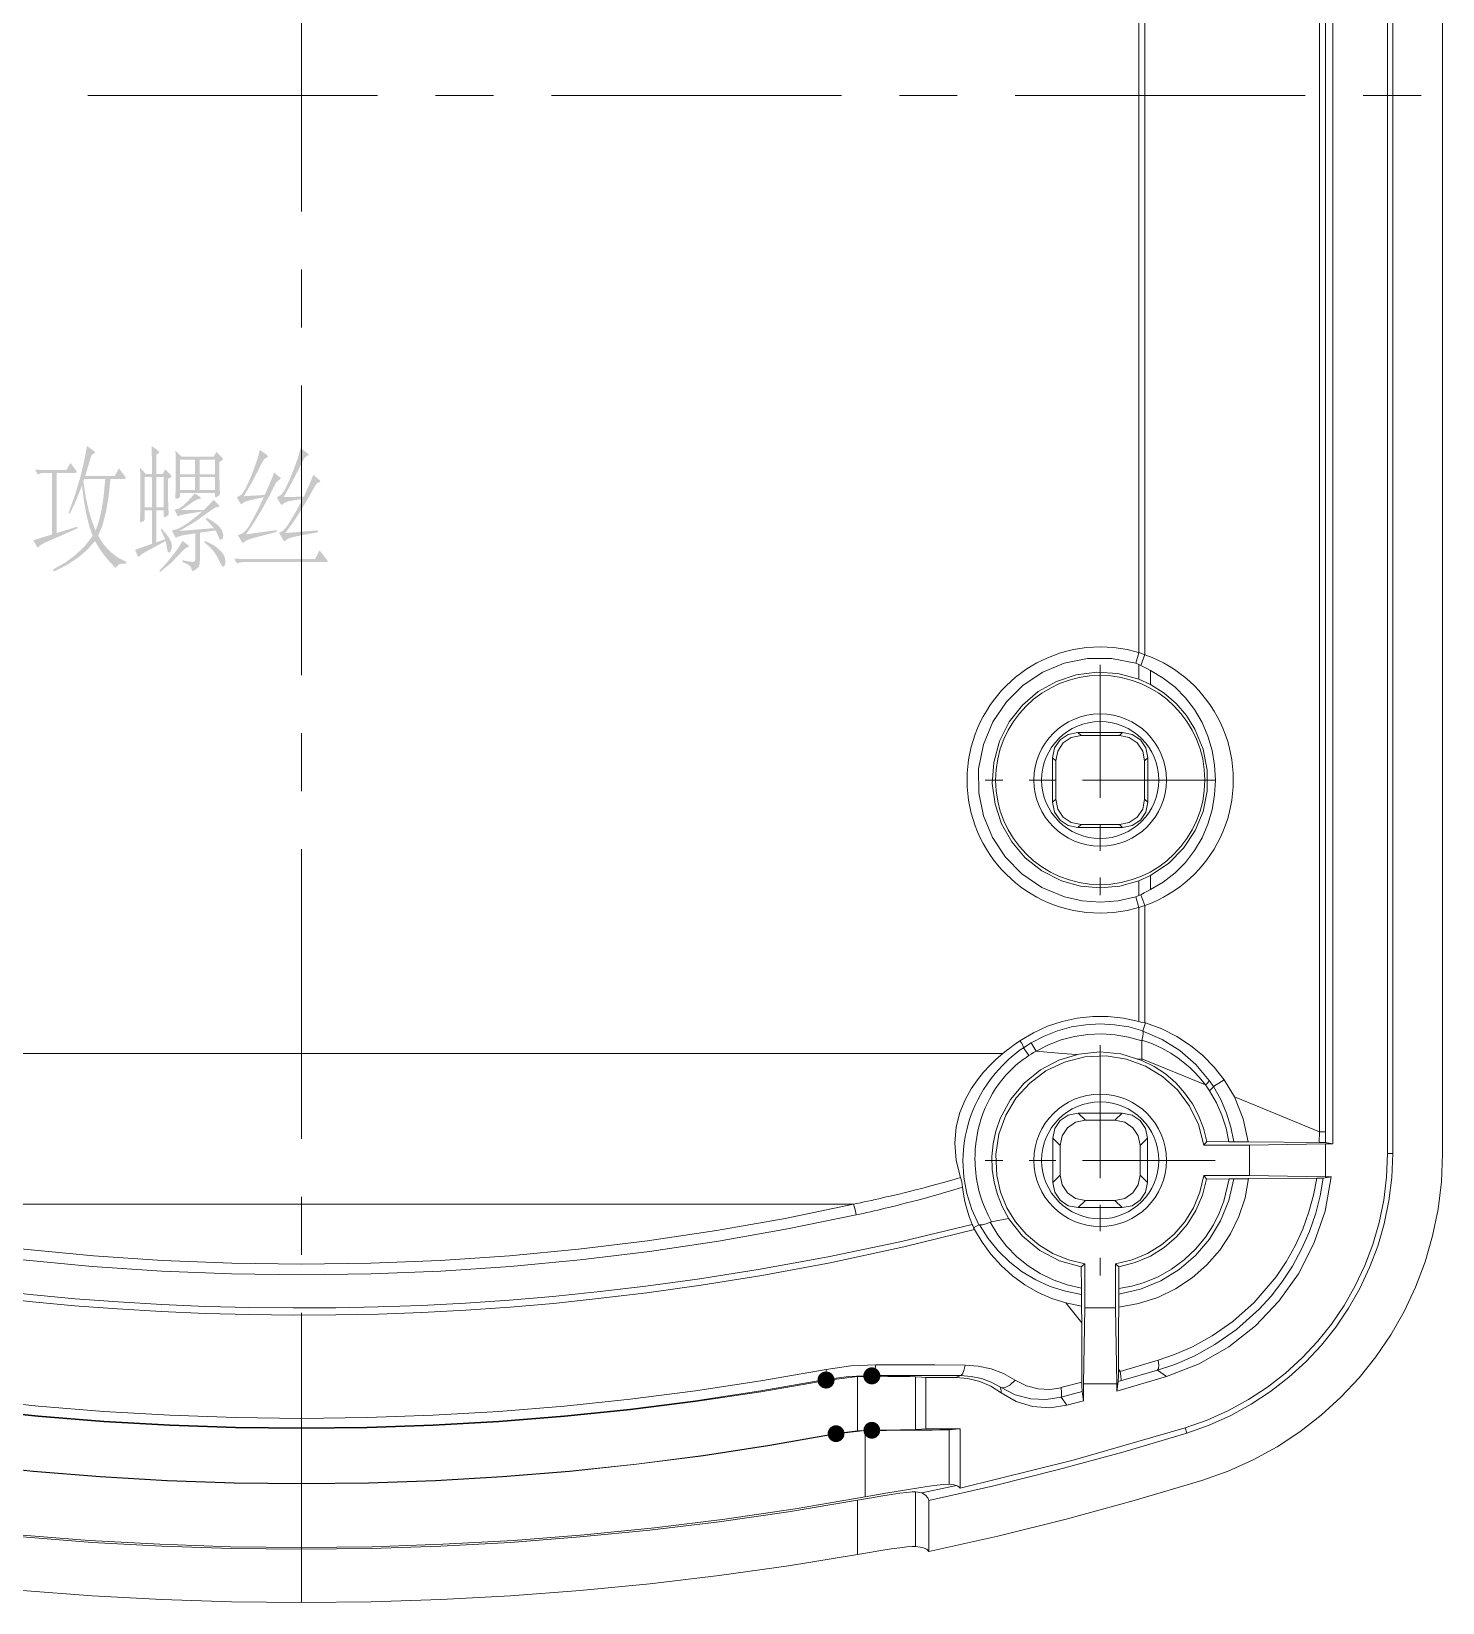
# Model space of a CAD drawing. Header units: millimetres. Extents: x 0 to 260, y 22 to 203.
# Drawn here: x 188.32 to 209.56, y 106.69 to 130.34 of the extents above; entities that cross this region are included whole.
import ezdxf

# ---------------------------------------------------------------- set-up
doc = ezdxf.new("R2010")
doc.units = ezdxf.units.MM

msp = doc.modelspace()

# ---------------------------------------------------------------- hatches: boundary and pattern name
h = msp.add_hatch(color=7)
h.paths.add_polyline_path([(189.014458, 122.883105), (188.701368, 122.786643), (188.701368, 123.693392), (188.983039, 123.693392), (189.007293, 123.703314), (188.99241, 123.733631), (188.91083, 123.84222), (188.850196, 123.735284), (188.483638, 123.735284), (188.376702, 123.743552), (188.417492, 123.672997), (188.463656, 123.687742), (188.515609, 123.693392), (188.633017, 123.693392), (188.633017, 122.766248), (188.348039, 122.678053), (188.413082, 122.573322), (188.431273, 122.573322), (188.447757, 122.593907), (188.465999, 122.610254), (188.492509, 122.626187), (188.533799, 122.645532), (189.018868, 122.858852)])
h.paths.add_polyline_path([(189.751984, 122.353939), (189.632483, 122.413091), (189.518614, 122.498908), (189.415183, 122.610357), (189.326997, 122.746404), (189.392833, 122.905016), (189.445647, 123.10497), (189.485437, 123.339236), (189.512206, 123.600788), (189.720565, 123.600788), (189.746472, 123.61071), (189.726628, 123.644885), (189.640639, 123.761743), (189.575596, 123.644885), (189.132418, 123.644885), (189.212345, 123.916634), (189.229846, 123.959904), (189.268017, 123.986638), (189.284554, 124.00097), (189.269671, 124.01916), (189.159428, 124.097433), (189.112325, 123.850299), (189.052561, 123.604922), (188.977191, 123.354997), (188.883269, 123.094221), (188.899806, 123.076031), (188.993305, 123.271988), (189.083911, 123.504325), (189.115632, 123.258078), (189.152469, 123.054464), (189.19499, 122.886301), (189.243764, 122.746404), (189.134727, 122.600892), (188.995304, 122.464113), (188.831696, 122.3417), (188.650105, 122.239286), (188.660027, 122.207315), (188.861565, 122.308765), (189.034164, 122.424012), (189.174724, 122.545977), (189.280144, 122.66758), (189.324883, 122.588498), (189.374299, 122.513757), (189.425213, 122.445268), (189.474448, 122.384945), (189.518825, 122.334698), (189.555166, 122.29644), (189.580294, 122.272083), (189.59103, 122.263539), (189.638779, 122.315216), (189.706785, 122.328032), (189.751984, 122.325827)])
h.paths.add_polyline_path([(189.433933, 123.600788), (189.411204, 123.350028), (189.379432, 123.13756), (189.338668, 122.96323), (189.288964, 122.826881), (189.23888, 122.950724), (189.189676, 123.110275), (189.144089, 123.312511), (189.104858, 123.564407), (189.116984, 123.600788)])
h = msp.add_hatch(color=7)
h.paths.add_polyline_path([(191.105474, 124.010892), (191.065786, 123.936478), (190.580717, 123.936478), (190.490317, 124.029082), (190.493556, 123.946951), (190.494727, 123.848283), (190.494727, 123.548422), (190.494038, 123.505557), (190.492522, 123.438248), (190.491006, 123.370216), (190.490317, 123.32518), (190.492178, 123.302029), (190.521737, 123.303131), (190.554327, 123.323802), (190.560873, 123.341165), (190.560873, 123.389672), (191.08563, 123.389672), (191.086939, 123.334688), (191.096103, 123.323526), (191.120356, 123.333448), (191.152603, 123.355772), (191.160044, 123.37975), (191.15901, 123.411144), (191.156737, 123.479176), (191.154463, 123.553306), (191.153429, 123.602993), (191.153429, 123.856), (191.197527, 123.886317), (191.206346, 123.900649), (191.195873, 123.918288)])
h.paths.add_polyline_path([(190.853568, 123.433769), (190.853568, 123.6289), (191.08563, 123.6289), (191.08563, 123.433769)])
h.paths.add_polyline_path([(190.853568, 123.672997), (190.853568, 123.892381), (191.08563, 123.892381), (191.08563, 123.672997)])
h.paths.add_polyline_path([(190.560873, 123.672997), (190.560873, 123.892381), (190.785769, 123.892381), (190.785769, 123.672997)])
h.paths.add_polyline_path([(190.560873, 123.433769), (190.560873, 123.6289), (190.785769, 123.6289), (190.785769, 123.433769)])
h.paths.add_polyline_path([(190.950031, 122.995553), (191.070747, 122.861057), (190.551502, 122.818613), (190.799136, 122.966683), (191.050903, 123.146586), (191.093691, 123.171735), (191.1402, 123.180762), (191.151776, 123.190684), (191.14461, 123.206669), (191.064684, 123.289351), (191.008804, 123.223894), (190.916958, 123.13446), (190.577409, 123.13446), (190.773642, 123.268956), (190.822149, 123.295966), (190.867349, 123.303131), (190.870105, 123.32518), (190.783013, 123.383609), (190.684845, 123.274124), (190.60373, 123.197712), (190.536051, 123.152925), (190.478191, 123.138318), (190.520083, 123.047919), (190.53221, 123.041855), (190.584575, 123.059219), (190.662297, 123.076031), (190.892705, 123.112411), (190.813442, 123.044086), (190.73361, 122.980877), (190.659463, 122.927073), (190.597253, 122.886964), (190.508645, 122.8439), (190.437401, 122.826881), (190.485356, 122.728214), (190.497483, 122.718292), (190.541046, 122.736654), (190.585678, 122.749849), (190.661728, 122.763664), (190.790179, 122.782233), (190.790179, 122.398587), (190.784253, 122.364067), (190.751042, 122.352285), (190.69282, 122.359244), (190.594497, 122.378192), (190.592843, 122.353939), (190.665561, 122.320926), (190.707427, 122.292823), (190.728107, 122.263169), (190.737262, 122.225506), (190.749389, 122.211174), (190.811702, 122.248002), (190.842475, 122.280351), (190.855368, 122.320969), (190.857978, 122.380397), (190.857978, 122.792706), (191.093347, 122.826881), (191.134137, 122.744199), (191.153498, 122.697621), (191.171619, 122.684117), (191.201178, 122.704856), (191.211307, 122.754121), (191.19248, 122.829396), (191.140062, 122.89661), (191.060153, 122.95845), (190.95885, 123.017602)])
h.paths.add_polyline_path([(190.269831, 122.834598), (190.336528, 122.695692), (190.202032, 122.647736), (190.202032, 123.128396), (190.313377, 123.128396), (190.313377, 123.045714), (190.324402, 123.023665), (190.338199, 123.027386), (190.359955, 123.038135), (190.380057, 123.055291), (190.388894, 123.078236), (190.387791, 123.094221), (190.382073, 123.190339), (190.380074, 123.309195), (190.380074, 123.602993), (190.422518, 123.6289), (190.43244, 123.643231), (190.42362, 123.659216), (190.336528, 123.747411), (190.300148, 123.677407), (190.202032, 123.677407), (190.202032, 123.962936), (190.239928, 123.993873), (190.247231, 124.007033), (190.235105, 124.023019), (190.131476, 124.099637), (190.1335, 124.033965), (190.135266, 123.955839), (190.136515, 123.876163), (190.136988, 123.80584), (190.136988, 123.677407), (190.043833, 123.677407), (189.957843, 123.771664), (189.961082, 123.662868), (189.962253, 123.564407), (189.962253, 123.244703), (189.961082, 123.121506), (189.957843, 123.011539), (189.95619, 122.985631), (189.959704, 122.957519), (189.971073, 122.949251), (189.998633, 122.959173), (190.0233, 122.97943), (190.02895, 123.005475), (190.02895, 123.128396), (190.136988, 123.128396), (190.136988, 122.625688), (189.880673, 122.533084), (189.92918, 122.434416), (189.94737, 122.432762), (189.961676, 122.450927), (189.983268, 122.468936), (190.017366, 122.490356), (190.069189, 122.518752), (190.343694, 122.66758), (190.362987, 122.563401), (190.375596, 122.505385), (190.397713, 122.492845), (190.410891, 122.502448), (190.423758, 122.527503), (190.433525, 122.562376), (190.437401, 122.601434), (190.427996, 122.649778), (190.399367, 122.707474), (190.350894, 122.77499), (190.281958, 122.852789)])
h.paths.add_polyline_path([(190.202032, 123.172493), (190.202032, 123.632758), (190.313377, 123.632758), (190.313377, 123.172493)])
h.paths.add_polyline_path([(190.02895, 123.172493), (190.02895, 123.632758), (190.136988, 123.632758), (190.136988, 123.172493)])
h.paths.add_polyline_path([(190.927431, 122.645532), (191.008658, 122.577017), (191.071643, 122.505041), (191.119435, 122.431514), (191.155083, 122.358348), (191.185469, 122.296199), (191.211307, 122.277871), (191.233425, 122.29992), (191.24438, 122.358348), (191.234729, 122.41749), (191.208516, 122.471193), (191.16985, 122.519288), (191.122837, 122.561609), (191.071587, 122.597987), (191.020208, 122.628254), (190.972807, 122.652243), (190.933494, 122.669785)])
h.paths.add_polyline_path([(190.598907, 122.669785), (190.539462, 122.572366), (190.455315, 122.456809), (190.355046, 122.335154), (190.247231, 122.219442), (190.259358, 122.199047), (190.434576, 122.346153), (190.574653, 122.492845), (190.634943, 122.553272), (190.683243, 122.579386), (190.693716, 122.589308), (190.685999, 122.601434)])
h = msp.add_hatch(color=7)
h.paths.add_polyline_path([(192.565347, 123.66528), (192.540715, 123.598738), (192.5043, 123.511629), (192.462718, 123.418938), (192.422583, 123.335653), (192.118863, 123.327385), (192.188911, 123.451848), (192.264591, 123.592588), (192.341408, 123.74046), (192.414866, 123.886317), (192.444838, 123.929588), (192.482665, 123.954668), (192.497548, 123.966795), (192.482665, 123.984985), (192.375729, 124.067116), (192.336447, 123.928752), (192.275202, 123.756024), (192.204965, 123.582572), (192.138707, 123.442038), (192.086066, 123.366039), (192.015235, 123.323526), (192.074215, 123.222654), (192.087444, 123.210527), (192.097917, 123.216591), (192.134719, 123.242868), (192.183975, 123.261859), (192.266821, 123.2793), (192.404393, 123.300927), (192.296975, 123.097459), (192.173433, 122.895232), (192.113351, 122.824677), (192.049961, 122.790501), (192.118863, 122.67199), (192.129887, 122.661517), (192.142014, 122.669785), (192.159549, 122.685161), (192.182038, 122.698844), (192.213299, 122.711779), (192.257149, 122.724907), (192.317407, 122.739171), (192.39789, 122.755516), (192.502415, 122.774884), (192.634801, 122.798218), (192.632045, 122.828535), (192.145321, 122.786643), (192.27695, 122.971446), (192.386409, 123.138938), (192.488324, 123.310254), (192.597318, 123.50653), (192.623501, 123.538776), (192.657952, 123.554486), (192.674488, 123.564407), (192.660708, 123.582598)])
h.paths.add_polyline_path([(191.974445, 123.699455), (191.960501, 123.657976), (191.936066, 123.595413), (191.896232, 123.500398), (191.83609, 123.36156), (191.519141, 123.341165), (191.657014, 123.579221), (191.790339, 123.840015), (191.825203, 123.897824), (191.869163, 123.928761), (191.885699, 123.942541), (191.869163, 123.960731), (191.761676, 124.039004), (191.724107, 123.903155), (191.667831, 123.74183), (191.603081, 123.580815), (191.540087, 123.445896), (191.486826, 123.367348), (191.413308, 123.32518), (191.46898, 123.230922), (191.481107, 123.218795), (191.492131, 123.227064), (191.503713, 123.237678), (191.518021, 123.247588), (191.537884, 123.257382), (191.566132, 123.267647), (191.605593, 123.278972), (191.659098, 123.291943), (191.729475, 123.30715), (191.819553, 123.32518), (191.763329, 123.206307), (191.701731, 123.082783), (191.64158, 122.969388), (191.589696, 122.880901), (191.555108, 122.832213), (191.521346, 122.798149), (191.481796, 122.774318), (191.429844, 122.756326), (191.493785, 122.647736), (191.505361, 122.637815), (191.515834, 122.643878), (191.533406, 122.658909), (191.553265, 122.672042), (191.580694, 122.684941), (191.620978, 122.699275), (191.6794, 122.716709), (191.761245, 122.738911), (191.871796, 122.767546), (192.016337, 122.804282), (192.013581, 122.83074), (191.553316, 122.768453), (191.680389, 122.956753), (191.799709, 123.156164), (191.909108, 123.356711), (192.006415, 123.548422), (192.062088, 123.596929), (192.078624, 123.606851), (192.064844, 123.625041)])
h.paths.add_polyline_path([(192.659054, 122.52702), (192.591255, 122.396382), (191.484414, 122.396382), (191.374171, 122.404099), (191.416615, 122.330236), (191.464777, 122.346428), (191.517487, 122.352285), (192.769297, 122.352285), (192.785834, 122.358348), (192.773707, 122.380397)])
h = msp.add_hatch(color=7)
edge = h.paths.add_edge_path()
edge.add_arc((200.971009, 110.100392), 0.128323, 0, 360)
h = msp.add_hatch(color=7)
edge = h.paths.add_edge_path()
edge.add_arc((200.28214, 110.03788), 0.12885, 0, 360)
h = msp.add_hatch(color=7)
edge = h.paths.add_edge_path()
edge.add_arc((200.433093, 109.230301), 0.126464, 0, 360)
h = msp.add_hatch(color=7)
edge = h.paths.add_edge_path()
edge.add_arc((200.971009, 109.281454), 0.126294, 0, 360)

# ---------------------------------------------------------------- linework, layer by layer
at = {"color": 7, "lineweight": 0}
for points in [[(208.73145, 113.445607), (208.73145, 145.302499)], [(208.811354, 145.30257), (208.811354, 113.445678)], [(209.560689, 113.440457), (209.560689, 145.307932)], [(207.907361, 145.154262), (207.907361, 113.594056)], [(207.706877, 113.77616), (207.706877, 144.971946)], [(207.797823, 144.972017), (207.797823, 113.776231)], [(204.991088, 120.986409), (204.991088, 137.761698)], [(205.078259, 120.957657), (205.078259, 137.790449)], [(204.943216, 120.828294), (204.577826, 120.900319), (204.216466, 120.898216), (203.868361, 120.826899), (203.542732, 120.691284), (203.248804, 120.496287), (202.9958, 120.246822), (202.792943, 119.947807), (202.649455, 119.604155), (202.577328, 119.23888), (202.579379, 118.877604), (202.650677, 118.529548), (202.786289, 118.203936), (202.981283, 117.909991), (203.230728, 117.656937), (203.529691, 117.453997), (203.873241, 117.310394), (204.138552, 117.250863), (204.408229, 117.231019), (204.677905, 117.250863), (204.943216, 117.310394)], [(204.991088, 120.986409), (204.94311, 120.828364)], [(205.078259, 120.957657), (205.020404, 120.795027)], [(204.991088, 120.585406), (204.673755, 120.672137), (204.355239, 120.693263), (204.043983, 120.652534), (203.748428, 120.5537), (203.477017, 120.400512), (203.23819, 120.196717), (203.040391, 119.946066), (202.89206, 119.652309), (202.805431, 119.334976), (202.784353, 119.01646), (202.825088, 118.705204), (202.923898, 118.409649), (203.077048, 118.138238), (203.280799, 117.899412), (203.531415, 117.701612), (203.825157, 117.553281), (204.112953, 117.47212), (204.408255, 117.445067), (204.703491, 117.47212), (204.991088, 117.553281)], [(204.991088, 120.809844), (204.94311, 120.828188)], [(204.991088, 120.585406), (204.991088, 120.809773)], [(205.020404, 120.795027), (204.991123, 120.809844)], [(205.020404, 120.795027), (205.071204, 120.76751), (205.119182, 120.74211), (205.165396, 120.718121)], [(205.165431, 120.718227), (205.358048, 120.604853), (205.534789, 120.467402), (205.692084, 120.30874), (205.827947, 120.131558), (205.940792, 119.937927), (206.029031, 119.731861), (206.092487, 119.516225), (206.130278, 119.294769), (206.142978, 119.069829), (206.130278, 118.844624), (206.092663, 118.623168), (206.029384, 118.407533), (205.940969, 118.201114), (205.827947, 118.00713), (205.692084, 117.830124), (205.534789, 117.671638), (205.358048, 117.534011), (205.165431, 117.420461)], [(205.165431, 120.50582), (205.165431, 120.718192)], [(205.165431, 120.50582), (204.991159, 120.585548)], [(205.165431, 117.634667), (205.439124, 117.818433), (205.663889, 118.046067), (205.837036, 118.308716), (205.955874, 118.59753), (206.01771, 118.903658), (206.019853, 119.218248), (205.959613, 119.53245), (205.834297, 119.837412), (205.705627, 120.040292), (205.549474, 120.221146), (205.368515, 120.377261), (205.165431, 120.505926)], [(204.072984, 119.784954), (203.924861, 119.7551), (203.803991, 119.673652), (203.722543, 119.552782), (203.692689, 119.404659)], [(204.11948, 119.738599), (203.971357, 119.70869), (203.850487, 119.627121), (203.769039, 119.506129), (203.739186, 119.357951)], [(204.072984, 119.784954), (204.119551, 119.73874)], [(204.743403, 119.784954), (204.073125, 119.784954)], [(204.11948, 119.738599), (204.696977, 119.738599)], [(204.743403, 119.784954), (204.696836, 119.73874)], [(205.077236, 119.358092), (205.047383, 119.50627), (204.965935, 119.627262), (204.845065, 119.708831), (204.696942, 119.73874)], [(205.123732, 119.404589), (205.093879, 119.552711), (205.012431, 119.673582), (204.891561, 119.755029), (204.743438, 119.784883)], [(203.692654, 119.404589), (203.692654, 118.734311)], [(203.692654, 119.404589), (203.739221, 119.358022)], [(203.73915, 118.780525), (203.73915, 119.358022)], [(205.123732, 119.404589), (205.077166, 119.358022)], [(205.077236, 119.358092), (205.077236, 118.780595)], [(205.123732, 118.73417), (205.123732, 119.404448)], [(203.692654, 118.73417), (203.739221, 118.780384)], [(203.692654, 118.73417), (203.722508, 118.586047), (203.803956, 118.465177), (203.924826, 118.383729), (204.072949, 118.353875)], [(203.73915, 118.780525), (203.769004, 118.632551), (203.850452, 118.511664), (203.971322, 118.430134), (204.119445, 118.40023)], [(204.696907, 118.400195), (204.845029, 118.430098), (204.9659, 118.511629), (205.047347, 118.632516), (205.077201, 118.780489)], [(204.743403, 118.35384), (204.891525, 118.383694), (205.012396, 118.465141), (205.093843, 118.586012), (205.123697, 118.734134)], [(205.123732, 118.73417), (205.077166, 118.780384)], [(204.072984, 118.35384), (204.119551, 118.400054)], [(204.072984, 118.35384), (204.743262, 118.35384)], [(204.696907, 118.400195), (204.119409, 118.400195)], [(204.743403, 118.35384), (204.696836, 118.400054)], [(204.991088, 117.553387), (205.16536, 117.633115)], [(204.991088, 117.328915), (204.991088, 117.553281)], [(205.165431, 117.420566), (205.165431, 117.632939)], [(204.991088, 117.152349), (204.94311, 117.310394)], [(204.943216, 117.3105), (204.991194, 117.328844)], [(204.991088, 117.328915), (205.020369, 117.343731)], [(205.078259, 117.181136), (205.020404, 117.343767)], [(205.165431, 117.420566), (205.119217, 117.39693), (205.070886, 117.371178), (205.020439, 117.343661)], [(204.991088, 115.433616), (204.991088, 117.152349)], [(205.078259, 115.415695), (205.078259, 117.180995)], [(204.991088, 115.433616), (204.760477, 115.484651), (204.527725, 115.510174), (204.294858, 115.510504), (204.0639, 115.48596), (203.836878, 115.436858), (203.615817, 115.363518), (203.402743, 115.266258), (203.199682, 115.145397)], [(204.991088, 115.433616), (205.021074, 115.426208), (205.050355, 115.419858), (205.078224, 115.415624)], [(205.090324, 115.413966), (205.07833, 115.41573)], [(205.050707, 115.294586), (204.838353, 115.3522), (204.622931, 115.386535), (204.406269, 115.397792), (204.190194, 115.386176), (203.976534, 115.351889), (203.767115, 115.295132), (203.563764, 115.216109), (203.36831, 115.115022)], [(205.035185, 115.142857), (204.835032, 115.200632), (204.631596, 115.235968), (204.426689, 115.249046), (204.222121, 115.240047), (204.019702, 115.209154), (203.821244, 115.156549), (203.628557, 115.082413), (203.443452, 114.986929)], [(205.050707, 115.294586), (205.053882, 115.257192), (205.048591, 115.209567), (205.036949, 115.155945)], [(206.049421, 114.546839), (205.845328, 114.789632), (205.607567, 114.996674), (205.340702, 115.164624), (205.049296, 115.290141)], [(205.090324, 115.413966), (205.050813, 115.294727)], [(205.090324, 115.413966), (205.334094, 115.323302), (205.559519, 115.209002), (205.764836, 115.074947), (205.952161, 114.921489), (206.121847, 114.74898), (206.272483, 114.55848)], [(202.941626, 114.951969), (181.830345, 114.951969)], [(202.24055, 113.344501), (202.219736, 113.605204), (202.242314, 113.847562), (202.2977, 114.065579), (202.376017, 114.256432), (202.466681, 114.419415), (202.560167, 114.555235), (202.653653, 114.671299), (202.747139, 114.773251), (202.842036, 114.865326), (202.94152, 114.95211)], [(202.342503, 113.344501), (202.34462, 113.420701), (202.350264, 113.507132), (202.360848, 113.601676), (202.377075, 113.701512), (202.398948, 113.804876), (202.426464, 113.907535), (202.458567, 114.00596), (202.492786, 114.095565), (202.527711, 114.176351), (202.565106, 114.25361), (202.606734, 114.330868), (202.6533, 114.40989), (202.706217, 114.491029), (202.767248, 114.574637), (202.82722, 114.649779), (202.883311, 114.714337), (202.935875, 114.770429), (202.984911, 114.819465), (203.03042, 114.861799), (203.073459, 114.900604), (203.116145, 114.936588), (203.159889, 114.971865), (203.205045, 115.006085), (203.251964, 115.040304)], [(205.035538, 114.849839), (204.719499, 114.945678), (204.400455, 114.975726), (204.086976, 114.943514), (203.787631, 114.852573), (203.51099, 114.706434), (203.265624, 114.508626), (203.060103, 114.262681), (202.902996, 113.972128), (202.838145, 113.785499), (202.796672, 113.594513), (202.778409, 113.401261), (202.783184, 113.207835), (202.81083, 113.016328), (202.861176, 112.828831), (202.934053, 112.647435), (203.029291, 112.474234)], [(202.941626, 114.951969), (202.995601, 114.995713), (203.046753, 115.035577), (203.096848, 115.073324), (203.148001, 115.110013), (203.199506, 115.145291)], [(203.199647, 115.145432), (203.221519, 115.112976), (203.243039, 115.080521), (203.251858, 115.040304)], [(203.336066, 114.92357), (203.302905, 114.969784), (203.273625, 115.010353), (203.2514, 115.039987)], [(203.368451, 115.115093), (203.252035, 115.040304)], [(203.336066, 114.92357), (203.369933, 114.944737), (203.405564, 114.965903), (203.443664, 114.986717)], [(203.443911, 114.986788), (203.368416, 115.115199)], [(203.835635, 114.951969), (203.443699, 114.986894)], [(204.056439, 114.937011), (203.8356, 114.951827)], [(205.035185, 115.142857), (205.035185, 114.870159)], [(205.036914, 115.156121), (205.036208, 115.143068)], [(205.036914, 115.156121), (205.185433, 115.101793), (205.334658, 115.032649), (205.469067, 114.956802), (205.581603, 114.880954), (205.677206, 114.806871), (205.759756, 114.735257), (205.831017, 114.666113), (205.8924, 114.600143), (205.945317, 114.537702), (205.991178, 114.479493)], [(202.523372, 113.361223), (202.524078, 113.431779), (202.527958, 113.511506), (202.536072, 113.598642), (202.549125, 113.691423), (202.567469, 113.786673), (202.5904, 113.882276), (202.617917, 113.973645), (202.647197, 114.057606), (202.677536, 114.132748), (202.709639, 114.204715), (202.746328, 114.277034), (202.78725, 114.350412), (202.834522, 114.425554), (202.88885, 114.502812), (202.943178, 114.572309), (202.994331, 114.631576), (203.042661, 114.683434), (203.087817, 114.727884), (203.129444, 114.766337), (203.169661, 114.801262), (203.209172, 114.833365), (203.250447, 114.864409), (203.292781, 114.894748), (203.336172, 114.923676)], [(205.965707, 113.573595), (205.887961, 113.882811), (205.754239, 114.161836), (205.571734, 114.405315), (205.347641, 114.607896), (205.089151, 114.764224), (204.803459, 114.868946), (204.497758, 114.916708), (204.179241, 114.902156), (203.869938, 114.824309), (203.590901, 114.690539), (203.347459, 114.508029), (203.14494, 114.283957), (202.988674, 114.025507), (202.883989, 113.739858), (202.836215, 113.434192), (202.850679, 113.11569), (202.908533, 112.865233), (203.004143, 112.63207), (203.134092, 112.419602), (203.294959, 112.231232), (203.483326, 112.070362), (203.695775, 111.940394), (203.928886, 111.844731), (204.179241, 111.786776)], [(205.035185, 114.869983), (204.973096, 114.874216)], [(205.035538, 114.849839), (205.035185, 114.869948)], [(206.01051, 113.626124), (205.962275, 113.827078), (205.890003, 114.01806), (205.795193, 114.197202), (205.67934, 114.362636), (205.543941, 114.512492), (205.390492, 114.644902), (205.22049, 114.757998), (205.035432, 114.84991)], [(205.99086, 114.478964), (205.035538, 114.870195)], [(205.99086, 114.479317), (206.015555, 114.503306), (206.035663, 114.526236), (206.049421, 114.546697)], [(205.99086, 114.479317), (206.021905, 114.435925), (206.051891, 114.391475)], [(206.112498, 114.454164), (206.049351, 114.546944)], [(206.272342, 114.558551), (206.112533, 114.454129)], [(206.427035, 114.299153), (206.272518, 114.558445)], [(206.051856, 114.391475), (206.077256, 114.4137), (206.097717, 114.43522), (206.112533, 114.45427)], [(206.345719, 113.624748), (206.303623, 113.827474), (206.240195, 114.023916), (206.156063, 114.212421), (206.051856, 114.391334)], [(206.418392, 113.624078), (206.376306, 113.843224), (206.310839, 114.055922), (206.222683, 114.260219), (206.112533, 114.454164)], [(206.635456, 113.620797), (206.558727, 113.968327), (206.426964, 114.299189)], [(207.706524, 113.775314), (206.648897, 114.208525), (206.427352, 114.299541)], [(204.076441, 114.056619), (203.928319, 114.026765), (203.807448, 113.945317), (203.726, 113.824447), (203.696147, 113.676324)], [(204.739946, 114.056619), (204.076371, 114.056619)], [(204.076441, 114.056619), (204.186155, 113.947257)], [(204.739946, 114.056619), (204.630232, 113.947257)], [(205.120311, 113.676254), (205.090457, 113.824376), (205.009009, 113.945247), (204.888139, 114.026694), (204.740016, 114.056548)], [(204.185979, 113.947222), (204.037856, 113.917319), (203.916986, 113.835789), (203.835538, 113.714902), (203.805684, 113.566928)], [(204.630408, 113.947222), (204.185908, 113.947222)], [(205.010738, 113.566892), (204.980884, 113.714866), (204.899436, 113.835753), (204.778566, 113.917284), (204.630443, 113.947187)], [(207.706877, 113.775843), (207.705113, 113.613918)], [(207.706877, 113.77616), (207.797894, 113.77616)], [(207.797823, 113.77616), (207.798176, 113.612119)], [(203.696076, 113.676254), (203.696076, 113.012679)], [(203.696076, 113.676254), (203.80579, 113.566892)], [(203.805649, 113.566892), (203.805649, 113.12204)], [(205.120311, 113.676254), (205.010597, 113.566892)], [(205.010738, 113.12211), (205.010738, 113.566963)], [(205.120311, 113.012749), (205.120311, 113.676324)], [(205.965707, 113.573595), (206.01051, 113.626159)], [(206.655776, 113.573595), (205.965742, 113.573595)], [(206.345719, 113.624748), (206.010581, 113.626159)], [(206.418392, 113.624078), (206.398283, 113.624431), (206.373942, 113.624431), (206.345719, 113.624783)], [(206.635456, 113.620797), (206.418498, 113.623972)], [(207.705149, 113.613918), (206.635526, 113.620973)], [(206.655776, 113.573595), (207.80054, 113.594056)], [(206.655776, 113.115584), (206.655776, 113.573489)], [(207.798176, 113.612189), (207.784771, 113.612895), (207.753021, 113.613247), (207.705043, 113.613953)], [(207.907361, 113.593915), (207.798, 113.61226)], [(207.907361, 113.593915), (207.800469, 113.593915)], [(207.800575, 113.095087), (207.800575, 113.593915)], [(202.24055, 113.344501), (202.30652, 113.087326)], [(202.342503, 113.344501), (202.356735, 113.091841), (202.402122, 112.843777), (202.477937, 112.603188), (202.58345, 112.372951)], [(202.771763, 112.420012), (202.720258, 112.517731), (202.675102, 112.61792), (202.636649, 112.71564), (202.606663, 112.806656), (202.58338, 112.890265), (202.565388, 112.967523), (202.551983, 113.038431), (202.541752, 113.103695), (202.534344, 113.163315), (202.529405, 113.217643), (202.52623, 113.267737), (202.524113, 113.315009), (202.523408, 113.361223)], [(205.687013, 109.315991), (206.019499, 109.43393), (206.337527, 109.576663), (206.640132, 109.742883), (206.926349, 109.931279), (207.195212, 110.140545), (207.445758, 110.369371), (207.677021, 110.61645), (207.888037, 110.880472), (208.077841, 111.160129), (208.245468, 111.454114), (208.389953, 111.761116), (208.510332, 112.079828), (208.605639, 112.408942), (208.67491, 112.747149), (208.717181, 113.09314), (208.731485, 113.445607)], [(205.710437, 109.239509), (206.049139, 109.359606), (206.373101, 109.504961), (206.681342, 109.674241), (206.97288, 109.866114), (207.246735, 110.079246), (207.501925, 110.312305), (207.737468, 110.563959), (207.952384, 110.832874), (208.145691, 111.117717), (208.316407, 111.417157), (208.463552, 111.72986), (208.586144, 112.054493), (208.683201, 112.389725), (208.753743, 112.734221), (208.796788, 113.08665), (208.811354, 113.445678)], [(205.937802, 108.525663), (206.333531, 108.665955), (206.712046, 108.835763), (207.0722, 109.033529), (207.412844, 109.257699), (207.732829, 109.506714), (208.031008, 109.779019), (208.306232, 110.073057), (208.557354, 110.387271), (208.783224, 110.720106), (208.982695, 111.070004), (209.154618, 111.435409), (209.297845, 111.814764), (209.411229, 112.206514), (209.493619, 112.609101), (209.543869, 113.02097), (209.56083, 113.440563)], [(208.811354, 113.445607), (208.731273, 113.445607)], [(202.306696, 113.087326), (202.173346, 113.047815), (202.049168, 113.011832), (201.932752, 112.979376), (201.824096, 112.950096), (201.722496, 112.923285), (201.627246, 112.898943), (201.538699, 112.876718), (201.456149, 112.856257), (201.380302, 112.837912), (201.311157, 112.821685), (201.247304, 112.806515), (201.188038, 112.79311), (201.131593, 112.779704), (201.076207, 112.767357), (201.020468, 112.754657), (200.964024, 112.74231), (200.908638, 112.729962), (200.853604, 112.718321), (200.799982, 112.706326), (200.747066, 112.695037), (200.692032, 112.683043)], [(202.306696, 113.087326), (202.325393, 113.020299), (202.337741, 112.942687)], [(203.696076, 113.012749), (203.80579, 113.12211)], [(203.805649, 113.12211), (203.835503, 112.974137), (203.91695, 112.85325), (204.037821, 112.771719), (204.185943, 112.741816)], [(204.630408, 112.741781), (204.778531, 112.771684), (204.899401, 112.853214), (204.980849, 112.974101), (205.010703, 113.122075)], [(204.637287, 111.786811), (204.887526, 111.844767), (205.120554, 111.940429), (205.332953, 112.070397), (205.521304, 112.231267), (205.682188, 112.419637), (205.812186, 112.632105), (205.907879, 112.865269), (205.965848, 113.115725)], [(206.640959, 113.068911), (206.587469, 112.779722), (206.495615, 112.499528), (206.367909, 112.236224), (206.206337, 111.992234), (206.012265, 111.770028), (205.790412, 111.575603), (205.542233, 111.410724), (205.273945, 111.281034), (204.984844, 111.188121), (204.686218, 111.135689)], [(204.688969, 111.331375), (205.015706, 111.406342), (205.319813, 111.530865), (205.596784, 111.700425), (205.842112, 111.910504), (206.051291, 112.156582), (206.219815, 112.434142), (206.343179, 112.738664), (206.416875, 113.065631)], [(206.348824, 113.065101), (206.27086, 112.729257), (206.20101, 112.547841), (206.113168, 112.374362), (205.990975, 112.185935), (205.847879, 112.013118), (205.673078, 111.847268), (205.479227, 111.704437), (205.281495, 111.592607), (205.072121, 111.505118), (204.883032, 111.449644), (204.68971, 111.413749)], [(204.690698, 111.741338), (204.935869, 111.805054), (205.164247, 111.90393), (205.372765, 112.034895), (205.558355, 112.194878), (205.717949, 112.380806), (205.848481, 112.589609), (205.946883, 112.818214), (206.010087, 113.063549)], [(205.120311, 113.012749), (205.010597, 113.12211)], [(207.766144, 113.07699), (207.719136, 112.809805), (207.651491, 112.547118), (207.557079, 112.273406), (207.440177, 112.008426), (207.302285, 111.754029), (207.143491, 111.512068), (206.980464, 111.302033), (206.802355, 111.104962), (206.461924, 110.799104), (206.134547, 110.570504), (205.822691, 110.398348), (205.532708, 110.273112), (205.271652, 110.185271)], [(207.66726, 113.075261), (207.618665, 112.820556), (207.550491, 112.570084), (207.457005, 112.310263), (207.342352, 112.058909), (207.207988, 111.818491), (207.054838, 111.589714), (206.727107, 111.205539), (206.403257, 110.917672), (206.093519, 110.701772), (205.798949, 110.539847), (205.526252, 110.421314), (205.280366, 110.336647)], [(205.408318, 110.09249), (205.896466, 110.283461), (206.344078, 110.539702), (206.745942, 110.854912), (207.096845, 111.22279), (207.391574, 111.637037), (207.624915, 112.091351), (207.791655, 112.579433), (207.886582, 113.094982)], [(205.965707, 113.115584), (206.655741, 113.115584)], [(206.010157, 113.063549), (205.965707, 113.115408)], [(206.010157, 113.063549), (206.348824, 113.06496)], [(206.348824, 113.065101), (206.375282, 113.065101), (206.398566, 113.065454), (206.41691, 113.065454)], [(206.417016, 113.065631), (206.64103, 113.068806)], [(206.640959, 113.068911), (207.66719, 113.075261)], [(206.655776, 113.115584), (207.80054, 113.095123)], [(207.66726, 113.075261), (207.71806, 113.075614), (207.751574, 113.07632), (207.766038, 113.077025)], [(207.766144, 113.07699), (207.886794, 113.094982)], [(207.800575, 113.095087), (207.886653, 113.095087)], [(202.337705, 112.942793), (202.205766, 112.901518), (202.082647, 112.864477), (201.967641, 112.830963), (201.860044, 112.800271), (201.75915, 112.772402), (201.664958, 112.747002), (201.577116, 112.723718), (201.494919, 112.702552), (201.419777, 112.683502), (201.350986, 112.666216), (201.287839, 112.650693), (201.228925, 112.636229), (201.172833, 112.622824), (201.117094, 112.609771), (201.061708, 112.596718), (201.005969, 112.583666), (200.949877, 112.571318), (200.895197, 112.558971), (200.841928, 112.546977), (200.788658, 112.534982), (200.736094, 112.523693)], [(202.482027, 112.381065), (202.437224, 112.49854), (202.401241, 112.612487), (202.373018, 112.724318), (202.352204, 112.834032), (202.337741, 112.942687)], [(203.696076, 113.012749), (203.72593, 112.864775), (203.807377, 112.743888), (203.928248, 112.662358), (204.076371, 112.632455)], [(204.739946, 112.632384), (204.888068, 112.662288), (205.008939, 112.743818), (205.090386, 112.864705), (205.12024, 113.012679)], [(184.079021, 112.683219), (185.107344, 112.471697), (186.13969, 112.288378), (187.175483, 112.133262), (188.21415, 112.006349), (189.255115, 111.907639), (190.297804, 111.837132), (191.341643, 111.794827), (192.386056, 111.780726), (193.430469, 111.794827), (194.474307, 111.837132), (195.516997, 111.907639), (196.557962, 112.006349), (197.596628, 112.133262), (198.632422, 112.288378), (199.664767, 112.471697), (200.693091, 112.683219)], [(200.691962, 112.683043), (184.080009, 112.683043)], [(200.694396, 112.683396), (200.709213, 112.634007), (200.723324, 112.580032), (200.736376, 112.523587)], [(204.076441, 112.632384), (204.186155, 112.741745)], [(204.076441, 112.632384), (204.740016, 112.632384)], [(204.185979, 112.741781), (204.630479, 112.741781)], [(204.739946, 112.632384), (204.630232, 112.741745)], [(192.264594, 111.122601), (191.611956, 111.129657), (190.949439, 111.14659), (190.283747, 111.174107), (189.629344, 111.212559), (188.983056, 111.261243), (188.305017, 111.32439), (187.550425, 111.409057), (186.695997, 111.519476), (185.737853, 111.663057), (184.742314, 111.836623), (183.819447, 112.022537), (183.007353, 112.205276), (182.290156, 112.380959)], [(184.035982, 112.523693), (185.069721, 112.311985), (186.107469, 112.128505), (187.148651, 111.973253), (188.192697, 111.846228), (189.239032, 111.747431), (190.287086, 111.676861), (191.336285, 111.63452), (192.386056, 111.620406), (193.435827, 111.63452), (194.485026, 111.676861), (195.533079, 111.747431), (196.579415, 111.846228), (197.623461, 111.973253), (198.664643, 112.128505), (199.70239, 112.311985), (200.736129, 112.523693)], [(202.482027, 112.381065), (201.416285, 112.124596), (200.313149, 111.891057), (199.290093, 111.705143), (198.382043, 111.562974), (197.568185, 111.451849), (196.837935, 111.36436), (196.168716, 111.295215), (195.516077, 111.239124), (194.854618, 111.194321), (194.192454, 111.160454), (193.541932, 111.138229), (192.902346, 111.125176), (192.264524, 111.122707)], [(202.501324, 112.329419), (202.495326, 112.346352), (202.488976, 112.363991), (202.481921, 112.380924)], [(202.501324, 112.329419), (202.583168, 112.37281)], [(202.593646, 112.373833), (202.63739, 112.375244), (202.692071, 112.390414), (202.750632, 112.41405)], [(202.593646, 112.373516), (202.723448, 112.167787), (202.874958, 111.980687), (203.046139, 111.813612), (203.234951, 111.66796), (203.439358, 111.545129), (203.65732, 111.446515), (203.8868, 111.373516), (204.125759, 111.32753)], [(202.750773, 112.414156), (202.865421, 112.224102), (202.999955, 112.050348), (203.152596, 111.894181), (203.321567, 111.756887), (203.50509, 111.63975), (203.701388, 111.544057), (203.908682, 111.471093), (204.125195, 111.422145)], [(202.771763, 112.420012), (202.757652, 112.416484)], [(202.771763, 112.420012), (203.027174, 112.470459)], [(203.027068, 112.470318), (203.238922, 112.203965), (203.498468, 111.989438), (203.79651, 111.832788), (204.123854, 111.740068)], [(192.264242, 111.01511), (191.609133, 111.022518), (190.943794, 111.039804), (190.275281, 111.068026), (189.618408, 111.107185), (188.969297, 111.156926), (188.288083, 111.22219), (187.529258, 111.308268), (186.67095, 111.42151), (185.707867, 111.568971), (184.7088, 111.746771), (183.784875, 111.93586), (182.972428, 112.122832), (182.255231, 112.30169)], [(202.516493, 112.302184), (201.450399, 112.040423), (200.343382, 111.801593), (199.316093, 111.611093), (198.404163, 111.465748), (197.587129, 111.352154), (196.853704, 111.262548), (196.182015, 111.191993), (195.52726, 111.134137), (194.863332, 111.088629), (194.198699, 111.054056), (193.545707, 111.030773), (192.904357, 111.018073), (192.264065, 111.015251)], [(202.516493, 112.302184), (202.501324, 112.329348)], [(203.889716, 111.197707), (203.679019, 111.266499), (203.47626, 111.356457), (203.276147, 111.471287), (203.089263, 111.606224), (202.917063, 111.760917), (202.761533, 111.932544), (202.629814, 112.111314), (202.516352, 112.302255)], [(204.12396, 111.739962), (204.178994, 111.786882)], [(204.12396, 111.739962), (204.125019, 111.422462)], [(204.179099, 111.786811), (204.179099, 111.123236)], [(204.637287, 111.123271), (204.637287, 111.786846)], [(204.637287, 111.786811), (204.690557, 111.741303)], [(204.689675, 111.413713), (204.690733, 111.741444)], [(204.125019, 111.422321), (204.125371, 111.385632), (204.125371, 111.353529), (204.125724, 111.327424)], [(204.688969, 111.331375), (204.689322, 111.3536), (204.689675, 111.381822), (204.689675, 111.413572)], [(203.889363, 111.198025), (204.128546, 111.147931)], [(203.889716, 111.197707), (204.129605, 110.900669)], [(204.125689, 111.327565), (204.128511, 111.148001)], [(204.686218, 111.135689), (204.68904, 111.331481)], [(204.129499, 110.905219), (204.128441, 111.147931)], [(204.179099, 111.123271), (204.158638, 109.978508)], [(204.179099, 111.123271), (204.637358, 111.123271)], [(204.637287, 111.123271), (204.657748, 109.978508)], [(204.682407, 110.202733), (204.683819, 110.518822), (204.68523, 110.830325), (204.686288, 111.13583)], [(204.129499, 110.905219), (204.13091, 110.601125), (204.131968, 110.301264), (204.133732, 110.005989)], [(201.029605, 110.26648), (200.654426, 110.249811), (200.282422, 110.197688)], [(201.029605, 110.26648), (201.015141, 110.182872), (200.994328, 110.12678), (200.971044, 110.107024)], [(202.373865, 110.262705), (201.921604, 110.264116), (201.473576, 110.265175), (201.029429, 110.266586)], [(202.373865, 110.262705), (202.357284, 110.17945), (202.334354, 110.123711), (202.307543, 110.104308)], [(203.127645, 110.037386), (202.952849, 110.134075), (202.766974, 110.20447), (202.572963, 110.24768), (202.373759, 110.262811)], [(204.711018, 110.166926), (205.280401, 110.336612)], [(205.280507, 110.336753), (205.288268, 110.263023), (205.285446, 110.210812), (205.271688, 110.185059)], [(184.488667, 110.03153), (185.469048, 109.861742), (186.45215, 109.714592), (187.437582, 109.590081), (188.424956, 109.488208), (189.413882, 109.408974), (190.403971, 109.352378), (191.394834, 109.31842), (192.386082, 109.307101), (193.377326, 109.31842), (194.368177, 109.352378), (195.358246, 109.408974), (196.347143, 109.488208), (197.334479, 109.590081), (198.319866, 109.714592), (199.302914, 109.861742), (200.283233, 110.03153)], [(184.48969, 110.197582), (185.469668, 110.02488), (186.452475, 109.875204), (187.437707, 109.748556), (188.424959, 109.644934), (189.413828, 109.564339), (190.403909, 109.506772), (191.394798, 109.472231), (192.386091, 109.460718), (193.377384, 109.472231), (194.368274, 109.506772), (195.358355, 109.564339), (196.347223, 109.644934), (197.334476, 109.748556), (198.319707, 109.875204), (199.302514, 110.02488), (200.282492, 110.197582)], [(184.491066, 110.044265), (185.471066, 109.873733), (186.453816, 109.725938), (187.438923, 109.600881), (188.425993, 109.498562), (189.414634, 109.41898), (190.404453, 109.362136), (191.395058, 109.32803), (192.386056, 109.316661), (193.377053, 109.32803), (194.367658, 109.362136), (195.357478, 109.41898), (196.346119, 109.498562), (197.333189, 109.600881), (198.318295, 109.725938), (199.301045, 109.873733), (200.281046, 110.044265)], [(200.282351, 110.197582), (200.28976, 110.118207), (200.289407, 110.064938), (200.28094, 110.044124)], [(200.971009, 110.106989), (200.624405, 110.091732), (200.280976, 110.044195)], [(200.755356, 110.088362), (200.283339, 110.031565)], [(200.755356, 109.275316), (200.755356, 110.088468)], [(200.971009, 110.093866), (200.755462, 110.088221)], [(202.307366, 110.104202), (200.971044, 110.107024)], [(201.626294, 110.086316), (201.545414, 110.088813), (201.404176, 110.090947), (201.21022, 110.092617), (200.971185, 110.093725)], [(201.626294, 109.291191), (201.626294, 110.086352)], [(201.786137, 110.075274), (201.720521, 110.080875), (201.626329, 110.086211)], [(202.233318, 110.075274), (201.785996, 110.075274)], [(201.786137, 110.075274), (201.786137, 109.302691)], [(202.307366, 110.104202), (202.233283, 110.075274)], [(202.91993, 109.846533), (202.763798, 109.944909), (202.595065, 110.016528), (202.417139, 110.0603), (202.233424, 110.075133)], [(202.906136, 109.927813), (202.766954, 110.003495), (202.61924, 110.058606), (202.465307, 110.092417), (202.307472, 110.104202)], [(203.127645, 110.037386), (203.047212, 109.960481), (202.968542, 109.921675), (202.906101, 109.927672)], [(203.818384, 109.92164), (203.650109, 109.895181), (203.474426, 109.904001), (203.297331, 109.95092), (203.127645, 110.037351)], [(203.818067, 109.923333), (204.134156, 110.004119)], [(204.133626, 110.006024), (204.133979, 109.933705), (204.134685, 109.885374), (204.13539, 109.865266)], [(204.158779, 109.978472), (204.158779, 109.726589)], [(204.158779, 109.978472), (204.657607, 109.978472)], [(204.657607, 109.867876), (205.408318, 110.092243)], [(204.657607, 109.867876), (204.657607, 109.978296)], [(204.680361, 110.014985), (204.657784, 109.867876)], [(204.712746, 110.024298), (204.680291, 110.015126)], [(204.680361, 110.014985), (204.681067, 110.036151), (204.681772, 110.085187), (204.682125, 110.158565)], [(204.68209, 110.158636), (204.682443, 110.202733)], [(204.68209, 110.158636), (204.711018, 110.16675)], [(204.682407, 110.202733), (204.710983, 110.16675)], [(204.711018, 110.166926), (204.720543, 110.096723), (204.721248, 110.047334), (204.712782, 110.024404)], [(204.712746, 110.024298), (205.271546, 110.185165)], [(205.271546, 110.185165), (205.408424, 110.092031)], [(203.81909, 109.781763), (203.596487, 109.746133), (203.364006, 109.757069), (203.130115, 109.817041), (202.906101, 109.927813)], [(202.91993, 109.846533), (202.916402, 109.872286), (202.912169, 109.899097), (202.906171, 109.927672)], [(202.91993, 109.846533), (203.14503, 109.714892), (203.390932, 109.638218), (203.647749, 109.618429), (203.905591, 109.657444)], [(203.818384, 109.92164), (203.826851, 109.852142), (203.827204, 109.803812), (203.81909, 109.78194)], [(203.81909, 109.781763), (204.135179, 109.865019)], [(203.905556, 109.657374), (203.819125, 109.781904)], [(204.135355, 109.865125), (204.158638, 109.726483)], [(203.905556, 109.657374), (204.15885, 109.726518)], [(200.755356, 109.275316), (200.432564, 109.232629)], [(200.871102, 109.277044), (200.433658, 109.228008)], [(200.971009, 109.283923), (200.755462, 109.275457)], [(200.871102, 108.277272), (200.871102, 109.277044)], [(200.971009, 109.279126), (200.871173, 109.277009)], [(200.971009, 109.283923), (201.210093, 109.28523), (201.404132, 109.286966), (201.545386, 109.289033), (201.626117, 109.291332)], [(200.971009, 109.279126), (201.190408, 109.279799), (201.393102, 109.280741), (201.57687, 109.281922), (201.739491, 109.283315), (201.878747, 109.284889), (201.992416, 109.286617), (202.07828, 109.288468), (202.134117, 109.290414)], [(201.626294, 109.291191), (201.720485, 109.296835), (201.786102, 109.302479)], [(201.786137, 109.30255), (202.302957, 109.30255)], [(202.134082, 109.290485), (202.234315, 109.296482), (202.303063, 109.302479)], [(202.134082, 109.290485), (202.134082, 108.46816)], [(202.302886, 108.410939), (204.003716, 108.830436), (205.687083, 109.315814)], [(202.302886, 109.30255), (202.302886, 108.411081)], [(205.710437, 109.239509), (205.687154, 109.316061)], [(184.338454, 109.228114), (185.337183, 109.051505), (186.338799, 108.898443), (187.342889, 108.76893), (188.349041, 108.662964), (189.356843, 108.580546), (190.365881, 108.521676), (191.375745, 108.486355), (192.386021, 108.474581), (193.396296, 108.486355), (194.40616, 108.521676), (195.415198, 108.580546), (196.423, 108.662964), (197.429152, 108.76893), (198.433242, 108.898443), (199.434858, 109.051505), (200.433587, 109.228114)], [(184.339477, 109.232594), (185.33802, 109.056047), (186.339471, 108.903039), (187.343415, 108.773571), (188.349436, 108.667643), (189.357119, 108.585254), (190.366049, 108.526405), (191.375809, 108.491095), (192.385985, 108.479325), (193.396161, 108.491095), (194.405922, 108.526405), (195.414852, 108.585254), (196.422535, 108.667643), (197.428556, 108.773571), (198.4325, 108.903039), (199.433951, 109.056047), (200.432494, 109.232594)], [(201.830234, 108.22492), (202.808537, 108.446155), (203.781581, 108.689087), (204.749002, 108.953582), (205.710437, 109.239509)], [(201.626294, 108.353437), (201.57761, 108.353437), (201.498941, 108.346028), (201.391696, 108.332623), (201.259757, 108.313573), (201.106652, 108.288878), (200.937319, 108.260303), (200.755285, 108.228553)], [(202.134082, 108.468125), (202.049415, 108.466008), (201.906188, 108.450133), (201.708985, 108.421205), (201.464863, 108.381694), (201.182288, 108.332658), (200.871138, 108.277272)], [(201.626294, 107.533828), (201.626294, 108.353331)], [(201.724472, 108.33862), (201.695191, 108.344617), (201.662383, 108.349203), (201.626399, 108.353437)], [(201.830234, 108.22492), (201.812948, 108.2669), (201.777671, 108.305), (201.724401, 108.338514)], [(201.724472, 108.33862), (202.243408, 108.451862)], [(201.830234, 107.459074), (202.866216, 107.689901), (203.89641, 107.944673), (204.920452, 108.223257), (205.937979, 108.525522)], [(202.243302, 108.451967), (202.211199, 108.45867), (202.174863, 108.463609), (202.133941, 108.468195)], [(202.243302, 108.451967), (202.26588, 108.439268), (202.285988, 108.425509), (202.302921, 108.411045)], [(183.900904, 108.277272), (184.954549, 108.099174), (186.010986, 107.944823), (187.069817, 107.814218), (188.130643, 107.707359), (189.193065, 107.624247), (190.256683, 107.564881), (191.321099, 107.529262), (192.385915, 107.517389), (193.45073, 107.529262), (194.515146, 107.564881), (195.578765, 107.624247), (196.641186, 107.707359), (197.702012, 107.814218), (198.760843, 107.944823), (199.817281, 108.099174), (200.870926, 108.277272)], [(184.016685, 108.228377), (185.056174, 108.055426), (186.098332, 107.905536), (187.142778, 107.778705), (188.189131, 107.674935), (189.23701, 107.594224), (190.286033, 107.536574), (191.335818, 107.501984), (192.385985, 107.490454), (193.436152, 107.501984), (194.485938, 107.536574), (195.534961, 107.594224), (196.582839, 107.674935), (197.629192, 107.778705), (198.673639, 107.905536), (199.715797, 108.055426), (200.755285, 108.228377)], [(200.755356, 107.411873), (200.755356, 108.228201)], [(201.830234, 108.22492), (201.830234, 107.459039)], [(184.016685, 107.411873), (185.056445, 107.242209), (186.098766, 107.095167), (187.143282, 106.970746), (188.189627, 106.868948), (189.237436, 106.789771), (190.286343, 106.733217), (191.335981, 106.699284), (192.385985, 106.687973), (193.435989, 106.699284), (194.485628, 106.733217), (195.534534, 106.789771), (196.582343, 106.868948), (197.628689, 106.970746), (198.673205, 107.095167), (199.715525, 107.242209), (200.755285, 107.411873)], [(201.626294, 107.533828), (201.57761, 107.533828), (201.498941, 107.526772), (201.391696, 107.51372), (201.259757, 107.495022), (201.106652, 107.470681), (200.937319, 107.442811), (200.755285, 107.411767)], [(201.830234, 107.459074), (201.799543, 107.491883), (201.731457, 107.516577), (201.626329, 107.533863)]]:
    msp.add_lwpolyline(points, dxfattribs=at)
at = {"color": 1, "lineweight": 0, "true_color": 0xff0000}
for points in [[(192.385844, 127.626851), (192.385844, 131.989301)], [(189.170769, 129.374194), (193.533219, 129.374194)], [(194.405638, 129.374194), (195.278057, 129.374194)], [(196.150477, 129.374194), (200.512927, 129.374194)], [(201.385346, 129.374194), (202.257766, 129.374194)], [(203.130185, 129.374194), (207.492635, 129.374194)], [(208.365055, 129.374194), (209.237474, 129.374194)], [(192.385844, 125.882012), (192.385844, 126.754431)], [(192.385844, 120.647142), (192.385844, 125.009592)], [(204.408193, 120.801059), (204.408193, 118.801515)], [(192.385844, 118.902304), (192.385844, 119.774723)], [(202.940356, 119.069379), (202.676478, 119.069379)], [(203.740456, 119.069379), (203.340406, 119.069379)], [(206.14005, 119.069379), (204.140506, 119.069379)], [(204.408193, 118.401465), (204.408193, 118.001415)], [(192.385844, 113.667434), (192.385844, 118.029884)], [(204.408193, 117.601365), (204.408193, 117.337487)], [(204.408193, 115.076358), (204.408193, 113.076814)], [(202.940356, 113.344501), (202.676478, 113.344501)], [(203.740456, 113.344501), (203.340406, 113.344501)], [(206.14005, 113.344501), (204.140506, 113.344501)], [(192.385844, 111.922595), (192.385844, 112.795015)], [(204.408193, 112.676764), (204.408193, 112.276714)], [(204.408193, 111.876664), (204.408193, 111.612786)], [(192.385844, 106.687726), (192.385844, 111.050176)]]:
    msp.add_lwpolyline(points, dxfattribs=at)
at = {"color": 7, "lineweight": 0}
for centre, radius in [((204.408123, 119.069379), 2.00369), ((204.408229, 119.069379), 1.574447), ((204.408123, 119.069379), 0.99695), ((204.408193, 119.069379), 0.881239), ((204.408123, 113.344501), 0.99695), ((204.408193, 113.344501), 0.881239)]:
    msp.add_circle(centre, radius, dxfattribs=at)

doc.saveas('drawing.dxf')
